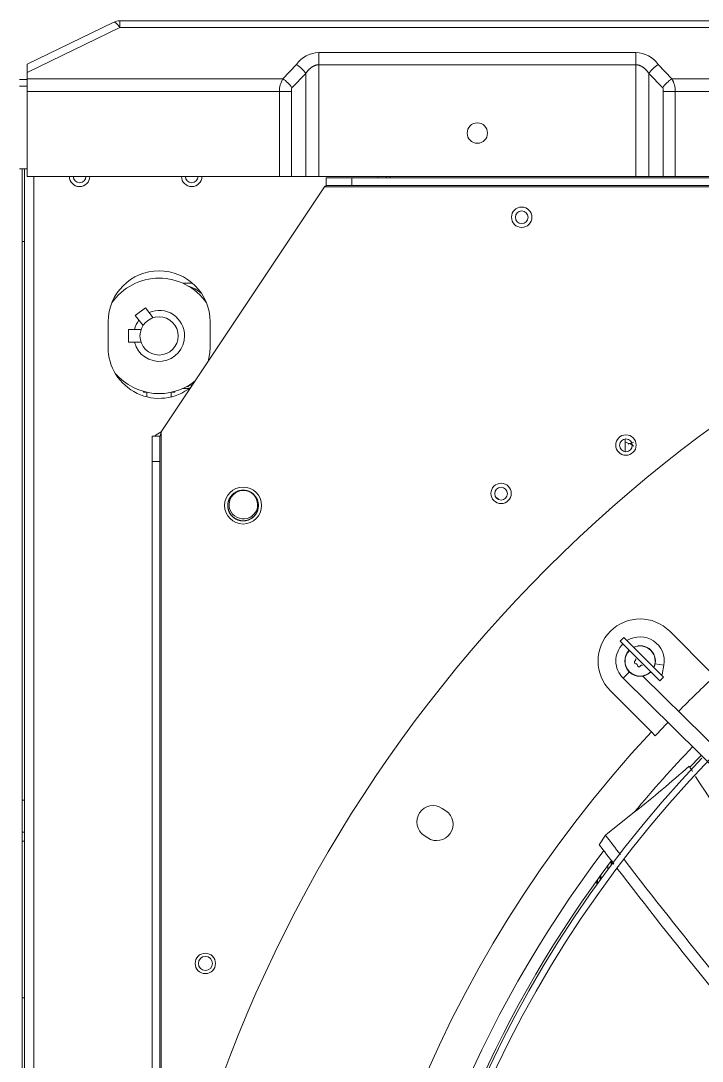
# Model space of a CAD drawing. Header units: millimetres. Extents: x 113490 to 142599, y -20467 to 115.
# Drawn here: x 127126.7 to 127394.1, y -10092.3 to -9684.5 of the extents above; entities that cross this region are included whole.
import ezdxf

# ---------------------------------------------------------------- set-up
doc = ezdxf.new("R2010")
doc.units = ezdxf.units.MM
doc.layers.add('DV3_0', color=7, linetype='Continuous')

msp = doc.modelspace()

# ---------------------------------------------------------------- linework, layer by layer
at = {"layer": 'DV3_0', "color": 7, "linetype": 'Continuous', "lineweight": 15}
for p, q in [((127129.24, -9701.49), (127163, -9685.09)), ((127165.62, -9684.49), (128280.86, -9684.49)), ((127129.24, -9704.81), (127129.24, -9701.49)), ((127129.24, -9707.21), (127129.24, -9704.81)), ((127126.24, -9707.49), (127129.24, -9707.49)), ((127129.24, -9712.24), (127129.24, -9707.21)), ((127129.24, -9745.49), (127129.24, -9712.24)), ((127126.24, -9742.49), (127129.24, -9742.49)), ((127127.24, -11906.49), (127127.24, -9742.49)), ((127128.24, -11906.49), (127128.24, -9742.49)), ((127228.22, -9745.49), (127129.24, -9745.49)), ((127232.99, -9745.49), (127228.22, -9745.49)), ((127232.99, -9745.49), (127238.51, -9745.49)), ((127243.68, -9745.49), (127238.51, -9745.49)), ((127243.68, -9745.49), (127368, -9745.49)), ((127246.58, -9748.99), (127246.58, -9745.99)), ((127246.58, -9745.99), (127256.58, -9745.99)), ((127256.58, -9745.99), (128189.9, -9745.99)), ((127256.58, -9745.99), (127256.58, -9748.99)), ((127271.64, -9745.99), (127271.64, -9745.49)), ((127373.16, -9745.49), (127368, -9745.49)), ((127373.16, -9745.49), (127378.69, -9745.49)), ((127383.46, -9745.49), (127378.69, -9745.49)), ((127468.22, -9745.49), (127383.46, -9745.49)), ((127245.84, -9749.59), (127181.84, -9845.59)), ((127246.58, -9749.17), (127246.58, -9748.99)), ((127256.58, -9748.99), (127246.58, -9748.99)), ((127256.58, -9748.99), (128189.9, -9748.99)), ((127128.24, -9770.98), (127127.24, -9770.98)), ((127194.08, -9787.36), (127190.3, -9787.36)), ((127171.67, -9800.04), (127175.62, -9796.98)), ((127178.64, -9800.87), (127175.62, -9796.98)), ((127161, -9812.49), (127161, -9802.49)), ((127171.67, -9800.04), (127174.69, -9803.93)), ((127201, -9802.49), (127201, -9812.49)), ((127169, -9810.49), (127169, -9805.49)), ((127173.92, -9805.49), (127169, -9805.49)), ((127169, -9810.49), (127173.92, -9810.49)), ((127192.05, -9827.74), (127192.3, -9827.98)), ((127193.3, -9826.98), (127192.3, -9827.98)), ((127193.29, -9826.99), (127193.86, -9827.56)), ((127174.84, -9829.77), (127174.84, -9830.12)), ((127174.84, -9830.12), (127176.26, -9830.12)), ((127176.24, -9830.12), (127176.24, -9831.92)), ((127185.73, -9830.12), (127187.16, -9830.12)), ((127185.76, -9831.92), (127185.76, -9830.12)), ((127187.16, -9830.12), (127187.16, -9829.77)), ((127190.3, -9828.62), (127192.82, -9828.62)), ((127178.24, -9847.26), (127181.24, -9847.26)), ((127178.24, -9857.26), (127178.24, -9847.26)), ((127181.24, -9847.26), (127181.41, -9847.26)), ((127181.24, -9847.26), (127181.24, -9857.26)), ((127181.84, -9845.59), (127181.41, -9847.26)), ((127363.85, -9853.37), (127363.85, -9848.41)), ((127181.24, -9857.26), (127178.24, -9857.26)), ((127178.24, -11847.85), (127178.24, -9857.26)), ((127181.24, -11847.85), (127181.24, -9857.26)), ((127397.46, -9939.88), (127381.35, -9923.77)), ((127363.32, -9926.24), (127361.91, -9927.66)), ((127377.46, -9943.22), (127361.91, -9927.66)), ((127363.32, -9926.24), (127378.88, -9941.8)), ((127378.4, -9940.7), (127379.04, -9937.09)), ((127363.01, -9942.2), (127705.44, -10279.87)), ((127709, -10274.95), (127370.7, -9941.35)), ((127373.72, -9939.88), (127374.21, -9939.96)), ((127377.46, -9943.22), (127378.88, -9941.8)), ((127377.64, -9940.57), (127378.4, -9940.7)), ((127358.02, -9947.1), (127374.13, -9963.22)), ((127374.13, -9963.22), (127375.62, -9964.71)), ((127127.24, -9989.98), (127128.24, -9989.98)), ((127293.47, -9994.13), (127292.06, -9993.19)), ((127367.39, -9994.73), (127357.04, -10002.89)), ((127128.24, -10002.48), (127127.24, -10002.48)), ((127357.04, -10002.89), (127356.11, -10003.65)), ((127284.95, -10003.83), (127286.36, -10004.78)), ((127356.11, -10003.65), (127353.66, -10007.43)), ((127357.01, -10017.31), (127357.01, -10015.63)), ((127358.29, -10015.58), (127358.29, -10013.92)), ((127358.6, -10013.52), (127358.6, -10015.18)), ((127354.03, -10021.37), (127354.03, -10019.67)), ((127354.33, -10019.26), (127354.33, -10020.96)), ((127352.74, -10023.16), (127352.74, -10021.45)), ((127353.04, -10021.03), (127353.04, -10022.74)), ((127128.24, -10067.48), (127127.24, -10067.48))]:
    msp.add_line(p, q, dxfattribs=at)
at = {"layer": 'DV3_0', "color": 7, "linetype": 'Continuous', "lineweight": 20}
for p, q in [((127165.62, -9687.14), (127165.62, -9684.49)), ((127129.24, -9704.81), (127165.62, -9687.14)), ((127165.62, -9687.14), (128280.86, -9687.14)), ((127368, -9696.95), (127243.68, -9696.95)), ((127243.68, -9701.73), (127243.68, -9696.95)), ((127368, -9701.73), (127368, -9696.95)), ((127234.93, -9701.62), (127229.55, -9707.21)), ((127243.68, -9701.73), (127243.68, -9745.49)), ((127368, -9701.73), (127243.68, -9701.73)), ((127368, -9701.73), (127368, -9745.49)), ((127382.13, -9707.21), (127376.74, -9701.62)), ((127238.51, -9705.11), (127233.13, -9710.7)), ((127238.51, -9705.11), (127238.51, -9745.49)), ((127373.16, -9705.11), (127373.16, -9745.49)), ((127378.55, -9710.7), (127373.16, -9705.11)), ((127229.55, -9707.21), (127129.24, -9707.21)), ((127469.55, -9707.21), (127382.13, -9707.21)), ((127126.24, -9710.09), (127129.24, -9710.09)), ((127228.22, -9712.24), (127129.24, -9712.24)), ((127232.99, -9712.24), (127228.22, -9712.24)), ((127228.22, -9712.24), (127228.22, -9745.49)), ((127232.99, -9712.24), (127232.99, -9745.49)), ((127378.69, -9712.24), (127383.46, -9712.24)), ((127378.69, -9745.49), (127378.69, -9712.24)), ((127468.22, -9712.24), (127383.46, -9712.24)), ((127383.46, -9745.49), (127383.46, -9712.24)), ((127131.84, -11903.49), (127131.84, -9745.49)), ((127266.84, -9745.99), (127266.84, -9745.49)), ((127270.16, -9745.99), (127270.16, -9745.49)), ((127245.84, -9749.59), (128200.64, -9749.59)), ((127181.84, -11862.07), (127181.84, -9845.59)), ((127375.59, -9936.48), (127379.04, -9937.09)), ((127365.47, -9939.71), (127363.01, -9942.2)), ((127128.24, -10006.08), (127127.24, -10006.08))]:
    msp.add_line(p, q, dxfattribs=at)
at = {"layer": 'DV3_0', "color": 7, "linetype": 'Continuous', "lineweight": 15}
for centre, radius in [((127305.84, -9728.49), 4), ((127323.24, -9761.49), 4), ((127323.25, -9761.49), 2.5), ((127181, -9807.99), 7.5), ((127364.14, -9850.79), 4), ((127364.14, -9850.89), 2.5), ((127213.95, -9874.49), 7.25), ((127315.16, -9869.74), 4), ((127315.16, -9869.84), 2.5), ((127199.13, -10053.99), 4), ((127199.15, -10053.99), 2.75)]:
    msp.add_circle(centre, radius, dxfattribs=at)
for centre, radius, start, end in [((127165.62, -9690.49), 6, 90, 115.9065), ((127149.79, -9745.49), 4, 180, 0), ((127149.79, -9745.49), 2.5, 180, 0), ((127193.79, -9745.49), 4, 180, 0), ((127193.79, -9745.49), 2.5, 180, 0), ((127249.12, -9754.47), 5.88, 115.5827, 123.9244), ((127723.24, -10288.99), 551.5, 105.4775, 164.5225), ((127181, -9802.49), 20, 0, 180), ((127181, -9807.99), 22.63, 34.8782, 145.1104), ((127181, -9807.99), 10, 0, 113.3134), ((127181, -9807.99), 10, 142.2684, 165.5225), ((127181, -9807.99), 10, 194.4775, 0), ((127181, -9812.49), 20, 180, 308.6858), ((127181, -9812.49), 20, 343.934, 0), ((127181, -9807.99), 22.63, 220.5417, 308.6028), ((127191.56, -9863.19), 20.1, 118.9231, 127.6082), ((127213.95, -9874.49), 6, 64.8963, 82.5227), ((127369.68, -9935.44), 16.5, 45, 225), ((127369.68, -9935.44), 9.5, 350, 122.8178), ((127369.68, -9935.44), 9.5, 135, 225.4011), ((127369.68, -9935.44), 6, 334.4712, 115.5288), ((127369.68, -9935.44), 5.91, 334.7712, 115.2288), ((127369.68, -9935.44), 6, 135, 315), ((127369.68, -9935.44), 5.91, 135, 315), ((127368.01, -9935.88), 0.6, 118.8618, 271.1382), ((127367.43, -9934.83), 0.6, 298.8788, 31.1212), ((127368.04, -9937.08), 0.6, 358.8788, 91.1212), ((127369.24, -9937.11), 0.6, 178.8617, 331.1383), ((127370.29, -9937.69), 0.6, 58.8788, 151.1212), ((127723.24, -10288.99), 475.39, 133.011, 135.4011), ((127723.24, -10288.99), 475.39, 136.1242, 136.989), ((127723.24, -10288.99), 477.5, 136.9802, 223.0198), ((127723.24, -10288.99), 456, 136.2282, 225.3442), ((127723.24, -10288.99), 453.5, 135.9912, 225.5589), ((127723.24, -10288.99), 457, 136.1533, 136.9627), ((127115.76, -9674.29), 407.44, 308.1421, 312.0989), ((128128.63, -9514.4), 872.25, 211.99842, 212.16586), ((128128.63, -9514.4), 872.25, 212.31442, 219.53683), ((127288.5, -9998.51), 6.4, 56.25, 236.25), ((127289.92, -9999.45), 6.4, 236.25, 56.25), ((128823.25, -8898.73), 1840.9, 217.03202, 217.32877), ((128887.48, -8843.21), 1921.39, 217.15391, 217.44204), ((127723.24, -10288.99), 457, 142.9574, 169.7123), ((128887.48, -8843.21), 1921.39, 217.51308, 220.85897), ((128823.25, -8898.73), 1840.9, 217.39011, 220.89455), ((127723.24, -10288.99), 346, 136.506, 225.3203), ((127723.24, -10288.99), 343.5, 135.6595, 225.6229)]:
    msp.add_arc(centre, radius, start, end, dxfattribs=at)
at = {"layer": 'DV3_0', "color": 7, "linetype": 'Continuous', "lineweight": 20}
for centre, radius, start, end in [((127243.93, -9707.93), 10.99, 91.315, 144.9259), ((127367.75, -9707.93), 10.99, 35.0742, 88.685), ((127237.55, -9712.01), 9.33, 149.0304, 181.427), ((127374.13, -9712.01), 9.33, 358.5724, 30.9701), ((127234.78, -9711.63), 1.89, 150.7542, 199.0007), ((127376.9, -9711.63), 1.89, 340.9987, 29.2464), ((127723.24, -10288.99), 461.75, 136.1456, 140.4114), ((127723.24, -10288.99), 461.75, 142.7915, 173.1384)]:
    msp.add_arc(centre, radius, start, end, dxfattribs=at)
for centre, major_axis, ratio, start_param, end_param in [((127165.62, -9690.49), (2.62, -5.4), 0.282676, 2.097861, 3.141593), ((127186.44, -9807.99), (0, 20.63), 0.922201, 5.661968, 5.975856), ((127186.44, -9807.99), (0, 20.63), 0.922201, 3.486779, 3.519379)]:
    msp.add_ellipse(centre, major_axis=major_axis, ratio=ratio, start_param=start_param, end_param=end_param, dxfattribs=at)
at = {"layer": 'DV3_0', "color": 7, "linetype": 'Continuous', "lineweight": 15}
for centre, major_axis, ratio, start_param, end_param in [((127234.93, -9705.11), (4.49, -4.33), 0.436952, 1.144952, 1.969202), ((127376.74, -9705.11), (-4.49, -4.33), 0.436952, 4.313983, 5.138233), ((127229.55, -9710.7), (4.49, -4.33), 0.436952, 1.144952, 1.969202), ((127382.13, -9710.7), (-4.49, -4.33), 0.436952, 4.313983, 5.138233), ((127313.39, -9874.99), (0, -3.5), 0.386711, 2.52776, 3.209277)]:
    msp.add_ellipse(centre, major_axis=major_axis, ratio=ratio, start_param=start_param, end_param=end_param, dxfattribs=at)
at = {"layer": 'DV3_0', "color": 7, "linetype": 'Continuous', "lineweight": 20}
for points, knots in [([(127243.68, -9701.73), (127243.63, -9701.73), (127243.53, -9701.73), (127243.39, -9701.74), (127243.24, -9701.75), (127243.09, -9701.77), (127242.95, -9701.79), (127242.8, -9701.82), (127242.65, -9701.85), (127242.5, -9701.89), (127242.35, -9701.94), (127242.2, -9701.99), (127242.05, -9702.05), (127241.9, -9702.11), (127241.74, -9702.18), (127241.58, -9702.26), (127241.42, -9702.35), (127241.26, -9702.44), (127241.1, -9702.54), (127240.93, -9702.65), (127240.76, -9702.77), (127240.59, -9702.89), (127240.42, -9703.03), (127240.24, -9703.18), (127240.06, -9703.34), (127239.88, -9703.51), (127239.69, -9703.7), (127239.5, -9703.89), (127239.31, -9704.1), (127239.11, -9704.33), (127238.91, -9704.57), (127238.71, -9704.83), (127238.58, -9705.01), (127238.51, -9705.11)], [0, 0, 0, 0, 0.024413, 0.048868, 0.073403, 0.098058, 0.122876, 0.147897, 0.173164, 0.198721, 0.224613, 0.250887, 0.277591, 0.304774, 0.33249, 0.360793, 0.38974, 0.419391, 0.449809, 0.481061, 0.513216, 0.546348, 0.580533, 0.615853, 0.652392, 0.69024, 0.729488, 0.770232, 0.812573, 0.856611, 0.902453, 0.950186, 1, 1, 1, 1]), ([(127373.16, -9705.11), (127373.1, -9705.01), (127372.96, -9704.83), (127372.76, -9704.57), (127372.57, -9704.33), (127372.37, -9704.1), (127372.18, -9703.89), (127371.99, -9703.7), (127371.8, -9703.51), (127371.62, -9703.34), (127371.44, -9703.18), (127371.26, -9703.03), (127371.09, -9702.89), (127370.92, -9702.77), (127370.75, -9702.65), (127370.58, -9702.54), (127370.42, -9702.44), (127370.26, -9702.35), (127370.1, -9702.26), (127369.94, -9702.18), (127369.78, -9702.11), (127369.63, -9702.05), (127369.48, -9701.99), (127369.32, -9701.94), (127369.17, -9701.89), (127369.02, -9701.85), (127368.88, -9701.82), (127368.73, -9701.79), (127368.58, -9701.77), (127368.44, -9701.75), (127368.29, -9701.74), (127368.15, -9701.73), (127368.05, -9701.73), (127368, -9701.73)], [0, 0, 0, 0, 0.049764, 0.097517, 0.143364, 0.187409, 0.229756, 0.270506, 0.309759, 0.347611, 0.384155, 0.419479, 0.453668, 0.486804, 0.518962, 0.550217, 0.580639, 0.610293, 0.639243, 0.667548, 0.695267, 0.722453, 0.749159, 0.775436, 0.80133, 0.82689, 0.85216, 0.877183, 0.902004, 0.92666, 0.951207, 0.975655, 1, 1, 1, 1])]:
    msp.add_open_spline(points, degree=3, knots=knots, dxfattribs=at)
at = {"layer": 'DV3_0', "color": 7, "linetype": 'Continuous', "lineweight": 15}
for points, knots in [([(127367.18, -9851.26), (127367.01, -9851.13), (127365.99, -9850.42), (127364.86, -9849.9), (127363.89, -9849.61)], [0.35476445, 0.35476445, 0.35476445, 0.35476445, 0.36956171, 0.43861961, 0.43861961, 0.43861961, 0.43861961]), ([(127212.49, -9879.41), (127211.13, -9879.09), (127209.93, -9878.21), (127208.51, -9875.84), (127208.27, -9874.37), (127208.86, -9871.67), (127209.68, -9870.44), (127211.93, -9868.81), (127213.34, -9868.42), (127214.73, -9868.54)], [0, 0, 0, 0, 0.25, 0.25, 0.5, 0.5, 0.75, 0.75, 1, 1, 1, 1]), ([(127216.5, -9869.06), (127217.74, -9869.71), (127218.71, -9870.8), (127219.75, -9873.39), (127219.76, -9874.86), (127218.79, -9877.47), (127217.8, -9878.58), (127215.31, -9879.78), (127213.81, -9879.89), (127212.49, -9879.41)], [0, 0, 0, 0, 0.25, 0.25, 0.5, 0.5, 0.75, 0.75, 1, 1, 1, 1]), ([(127373.91, -9939.66), (127373.93, -9939.68), (127373.98, -9939.73), (127374.08, -9939.83), (127374.17, -9939.92), (127374.21, -9939.96)], [0.93699996, 0.93699996, 0.93699996, 0.93699996, 0.94570082, 0.97250001, 1, 1, 1, 1])]:
    msp.add_open_spline(points, degree=3, knots=knots, dxfattribs=at)
msp.add_open_spline([(127367.12, -9849.6), (127366.38, -9849.82), (127365.67, -9850.12), (127365, -9850.49)], degree=3, dxfattribs=at)
msp.add_rational_spline([(127209.08, -9871), (127207.13, -9873.71), (127208.41, -9876.79), (127209.74, -9879.99), (127213.17, -9880.44), (127216.61, -9880.89), (127218.72, -9878.14), (127220.82, -9875.39), (127219.5, -9872.19), (127218.17, -9868.99), (127214.73, -9868.54), (127211.3, -9868.09), (127209.19, -9870.84), (127207.08, -9873.59), (127208.41, -9876.79), (127209.74, -9879.99), (127213.17, -9880.44), (127216.61, -9880.89), (127218.72, -9878.14), (127220.82, -9875.39), (127219.5, -9872.19), (127218.61, -9870.04), (127216.5, -9869.06)], [0.991619253075, 0.87035574286, 1, 0.866025403784, 1, 0.866025403784, 1, 0.866025403784, 1, 0.866025403784, 1, 0.866025403784, 1, 0.866025403784, 1, 0.866025403784, 1, 0.866025403784, 1, 0.866025403784, 1, 0.90591222949, 0.943976505854], degree=2, knots=[0.95272552, 0.95272552, 0.95272552, 0.95701293, 0.95701293, 0.96144354, 0.96144354, 0.96587416, 0.96587416, 0.97030477, 0.97030477, 0.97473539, 0.97473539, 0.979166, 0.979166, 0.98359662, 0.98359662, 0.98802723, 0.98802723, 0.99245785, 0.99245785, 0.99688846, 0.99688846, 1, 1, 1], dxfattribs=at)

doc.saveas('drawing.dxf')
